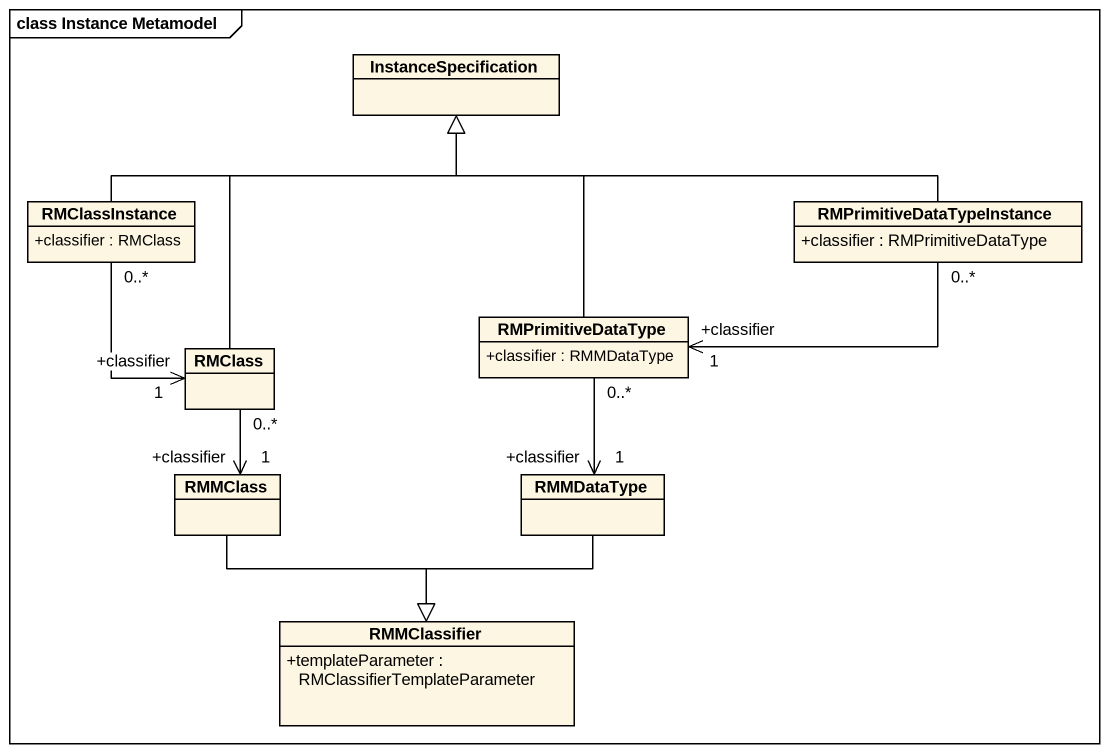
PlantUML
@startuml
mainframe class Instance Metamodel
hide circle
hide empty members
skinparam classAttributeIconSize 0
class InstanceSpecification
class RMClassInstance {
  +classifier : RMClass
}
class RMPrimitiveDataTypeInstance {
  +classifier : RMPrimitiveDataType
}
class RMPrimitiveDataType {
  +classifier : RMMDataType
}
class RMClass
class RMMClass
class RMMDataType
class RMMClassifier {
  +templateParameter : RMClassifierTemplateParameter
}
RMClassInstance -right-|> InstanceSpecification
RMClassInstance "0..*" --> "+classifier\n1" RMClass
RMPrimitiveDataTypeInstance -left-|> InstanceSpecification
RMPrimitiveDataTypeInstance "0..*" -left-> "+classifier\n1" RMPrimitiveDataType
RMPrimitiveDataType -up-|> InstanceSpecification
RMPrimitiveDataType "0..*" --> "+classifier\n1" RMMDataType
RMClass -up-|> InstanceSpecification
RMClass "0..*" --> "+classifier\n1" RMMClass
RMMClass --|> RMMClassifier
RMMDataType --|> RMMClassifier
@enduml
